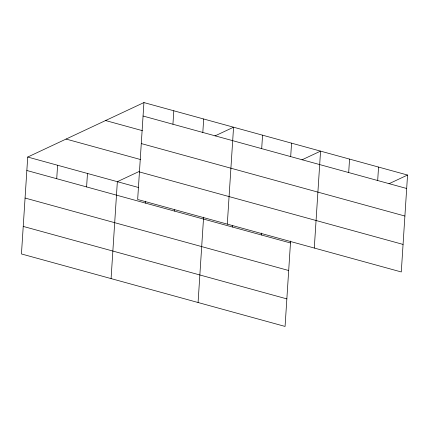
<?xml version="1.0" encoding="UTF-8"?>
<svg xmlns="http://www.w3.org/2000/svg" width="429" height="429" viewBox="0 0 429 429"><rect width="100%" height="100%" fill="white"/><g stroke="black" fill="none" stroke-linecap="round" stroke-linejoin="round"><path stroke-width="0.64" d="M143.929 102.569L137.661 199.485L401.281 271.959L407.55 175.043L143.929 102.569L27.719 157.041L21.45 253.957L285.071 326.431L290.594 241.05M56.725 178.711L57.593 165.256M86.599 186.926L87.473 173.472M111.079 278.598L117.348 181.681L139.522 171.289M145.474 203.11L145.603 201.19M172.935 124.238L173.804 110.784M174.474 211.084L174.56 209.802M202.815 132.454L203.684 118.994M198.075 302.515L203.598 217.133M227.295 224.126L233.558 127.209L214.983 135.918M232.47 227.027L232.556 225.745M261.69 148.638L262.559 135.183M261.47 235.001L261.593 233.076M290.685 156.612L291.559 143.152M314.285 248.042L320.554 151.126L301.978 159.835M348.686 172.555L349.555 159.095M377.681 180.529L378.55 167.069M388.974 183.746L407.55 175.043M143.061 116.023L406.681 188.497M105.577 120.544L142.449 130.679M141.28 143.565L404.901 216.039M66.066 139.066L140.444 159.513M139.441 171.943L403.062 244.417M27.719 157.041L138.615 187.527M26.845 170.501L290.471 242.97M25.064 198.042L288.685 270.511M23.23 226.415L286.851 298.89"/></g></svg>
